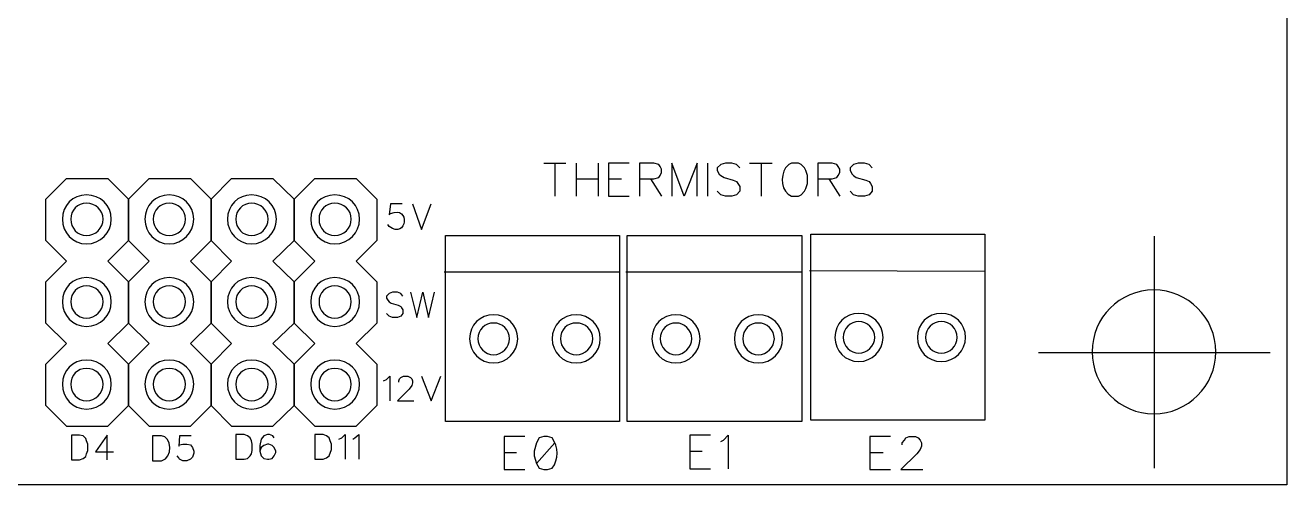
# Model space of a CAD drawing. Header units: inches. Extents: x 216.19 to 218.37, y 297.11 to 298.53.
# Drawn here: x 217.59 to 218.353, y 297.108 to 297.386 of the extents above; entities that cross this region are included whole.
import ezdxf

# ---------------------------------------------------------------- set-up
doc = ezdxf.new("R2010")
doc.units = ezdxf.units.IN
doc.layers.get('0').update_dxf_attribs({"linetype": 'CONTINUOUS'})
doc.layers.add('x3v1_1_wiring_diagram', color=7, linetype='CONTINUOUS')

# ---------------------------------------------------------------- blocks, each defined once
blk = doc.blocks.new('Azteeg')
at = {"layer": 'x3v1_1_wiring_diagram', "color": 7}
for points in [[(0, 1.42497), (2.16013, 1.42497), (2.16013, 0), (0, 0), (0, 1.42497), (0, 1.42497)], [(1.7108, 0.19448), (1.72411, 0.19448)], [(1.71745, 0.19448), (1.71745, 0.17451)], [(1.73035, 0.19448), (1.73035, 0.17451)], [(1.74367, 0.19448), (1.74367, 0.17451)], [(1.76239, 0.19448), (1.74991, 0.19448), (1.74991, 0.17451), (1.76239, 0.17451)], [(1.76863, 0.18491), (1.77737, 0.18491), (1.78028, 0.18574), (1.78111, 0.18699), (1.78194, 0.18866), (1.78194, 0.19074), (1.78111, 0.1924), (1.78028, 0.19365), (1.77737, 0.19448), (1.76863, 0.19448), (1.76863, 0.17451)], [(1.80358, 0.17451), (1.80358, 0.19448), (1.79567, 0.17451), (1.78818, 0.19448), (1.78818, 0.17451)], [(1.80982, 0.19448), (1.80982, 0.17451)], [(1.82937, 0.19157), (1.82729, 0.19365), (1.82438, 0.19448), (1.82063, 0.19448), (1.81772, 0.19365), (1.81564, 0.19157), (1.81564, 0.1899), (1.81689, 0.18782), (1.81772, 0.18699), (1.8198, 0.18574), (1.82521, 0.18408), (1.82729, 0.18325), (1.82812, 0.182), (1.82937, 0.18034), (1.82937, 0.17742), (1.82729, 0.17534), (1.82438, 0.17451), (1.82063, 0.17451), (1.81772, 0.17534), (1.81564, 0.17742)], [(1.8352, 0.19448), (1.84892, 0.19448)], [(1.84227, 0.19448), (1.84227, 0.17451)], [(1.86057, 0.19448), (1.85891, 0.19365), (1.85683, 0.19157)], [(1.86057, 0.17451), (1.86474, 0.17451), (1.8664, 0.17534), (1.86848, 0.17742), (1.86931, 0.17909), (1.87014, 0.182), (1.87014, 0.18699), (1.86931, 0.1899), (1.86848, 0.19157), (1.8664, 0.19365), (1.86474, 0.19448), (1.86057, 0.19448), (1.86057, 0.19448)], [(1.87638, 0.18491), (1.88512, 0.18491), (1.88803, 0.18574), (1.88887, 0.18699), (1.8897, 0.18866), (1.8897, 0.19074), (1.88887, 0.1924), (1.88803, 0.19365), (1.88512, 0.19448), (1.87638, 0.19448), (1.87638, 0.17451)], [(1.90925, 0.19157), (1.90759, 0.19365), (1.90468, 0.19448), (1.90093, 0.19448), (1.89802, 0.19365), (1.89594, 0.19157), (1.89594, 0.1899), (1.89719, 0.18782), (1.89802, 0.18699), (1.89968, 0.18574), (1.90551, 0.18408), (1.90759, 0.18325), (1.90842, 0.182), (1.90925, 0.18034), (1.90925, 0.17742), (1.90759, 0.17534), (1.90468, 0.17451), (1.90093, 0.17451), (1.89802, 0.17534), (1.89594, 0.17742)], [(1.42206, 0.13522), (1.40958, 0.1477), (1.40958, 0.17266), (1.42206, 0.18514)], [(1.42206, 0.18514), (1.44702, 0.18514)], [(1.44702, 0.18514), (1.4595, 0.17266), (1.4595, 0.1477), (1.44702, 0.13522)], [(1.47198, 0.13522), (1.4595, 0.1477), (1.4595, 0.17266), (1.47198, 0.18514)], [(1.47198, 0.18514), (1.49695, 0.18514)], [(1.49695, 0.18514), (1.50943, 0.17266), (1.50943, 0.1477), (1.49695, 0.13522)], [(1.52191, 0.13522), (1.50943, 0.1477), (1.50943, 0.17266), (1.52191, 0.18514)], [(1.52191, 0.18514), (1.54687, 0.18514)], [(1.54687, 0.18514), (1.55977, 0.17266), (1.55977, 0.1477), (1.54687, 0.13522)], [(1.57225, 0.13522), (1.55977, 0.1477), (1.55977, 0.17266), (1.57225, 0.18514)], [(1.57225, 0.18514), (1.59722, 0.18514)], [(1.59722, 0.18514), (1.6097, 0.17266), (1.6097, 0.1477), (1.59722, 0.13522)], [(1.73035, 0.18491), (1.74367, 0.18491)], [(1.74991, 0.18491), (1.75781, 0.18491)], [(1.77528, 0.18491), (1.78194, 0.17451)], [(1.88304, 0.18491), (1.8897, 0.17451)], [(1.62509, 0.16975), (1.61802, 0.16975), (1.61719, 0.16309), (1.61802, 0.16392)], [(1.63133, 0.16975), (1.63674, 0.15436), (1.64257, 0.16975)], [(1.4491, 0.1606), (1.4491, 0.1606), (1.4491, 0.1606)], [(1.4491, 0.1606), (1.4491, 0.1606), (1.4491, 0.1606)], [(1.49903, 0.1606), (1.49903, 0.1606), (1.49903, 0.1606)], [(1.49903, 0.1606), (1.49903, 0.1606), (1.49903, 0.1606)], [(1.54895, 0.1606), (1.54895, 0.1606), (1.54895, 0.1606)], [(1.54895, 0.1606), (1.54895, 0.1606), (1.54895, 0.1606)], [(1.59929, 0.1606), (1.59929, 0.1606), (1.59929, 0.1606)], [(1.59929, 0.1606), (1.59929, 0.1606), (1.59929, 0.1606)], [(1.61719, 0.15602), (1.61635, 0.15727)], [(1.75656, 0.03828), (1.6513, 0.03828), (1.6513, 0.15061), (1.75656, 0.15061), (1.75656, 0.03828), (1.75656, 0.03828)], [(1.86682, 0.03828), (1.76114, 0.03828), (1.76114, 0.15061), (1.86682, 0.15061), (1.86682, 0.03828), (1.86682, 0.03828)], [(1.97748, 0.03911), (1.87222, 0.03911), (1.87222, 0.15144), (1.97748, 0.15144), (1.97748, 0.03911), (1.97748, 0.03911)], [(2.07983, 0.15019), (2.07983, 0.00999)], [(1.42206, 0.08529), (1.40958, 0.09777), (1.40958, 0.12274), (1.42206, 0.13522)], [(1.44702, 0.13522), (1.4595, 0.12274), (1.4595, 0.09777), (1.44702, 0.08529)], [(1.47198, 0.08529), (1.4595, 0.09777), (1.4595, 0.12274), (1.47198, 0.13522)], [(1.49695, 0.13522), (1.50943, 0.12274), (1.50943, 0.09777), (1.49695, 0.08529)], [(1.52191, 0.08529), (1.50943, 0.09777), (1.50943, 0.12274), (1.52191, 0.13522)], [(1.54687, 0.13522), (1.55977, 0.12274), (1.55977, 0.09777), (1.54687, 0.08529)], [(1.57225, 0.08529), (1.55977, 0.09777), (1.55977, 0.12274), (1.57225, 0.13522)], [(1.59722, 0.13522), (1.6097, 0.12274), (1.6097, 0.09777), (1.59722, 0.08529)], [(1.75656, 0.12856), (1.65047, 0.12856)], [(1.86682, 0.12856), (1.76031, 0.12856)], [(1.97748, 0.12898), (1.87139, 0.12939)], [(1.62551, 0.114), (1.62426, 0.11566), (1.62218, 0.11649), (1.61927, 0.11649), (1.61719, 0.11566), (1.61552, 0.114), (1.61552, 0.11275), (1.61635, 0.1115), (1.61719, 0.11067), (1.61843, 0.10984), (1.62259, 0.10859), (1.62426, 0.10776), (1.62467, 0.10693), (1.62551, 0.10568), (1.62551, 0.1036), (1.62426, 0.10193), (1.62218, 0.1011), (1.61927, 0.1011), (1.61719, 0.10193), (1.61552, 0.1036)], [(1.63008, 0.11649), (1.63383, 0.1011), (1.63757, 0.11649), (1.6409, 0.1011), (1.64464, 0.11649)], [(1.4491, 0.11067), (1.4491, 0.11067), (1.4491, 0.11067)], [(1.4491, 0.11067), (1.4491, 0.11067), (1.4491, 0.11067)], [(1.49903, 0.11067), (1.49903, 0.11067), (1.49903, 0.11067)], [(1.49903, 0.11067), (1.49903, 0.11067), (1.49903, 0.11067)], [(1.54895, 0.11067), (1.54895, 0.11067), (1.54895, 0.11067)], [(1.54895, 0.11067), (1.54895, 0.11067), (1.54895, 0.11067)], [(1.59929, 0.11067), (1.59929, 0.11067), (1.59929, 0.11067)], [(1.59929, 0.11067), (1.59929, 0.11067), (1.59929, 0.11067)], [(1.40958, 0.04785), (1.40958, 0.07281), (1.42206, 0.08529)], [(1.44702, 0.08529), (1.4595, 0.07281)], [(1.4595, 0.04785), (1.4595, 0.07281), (1.47198, 0.08529)], [(1.49695, 0.08529), (1.50943, 0.07281)], [(1.50943, 0.04785), (1.50943, 0.07281), (1.52191, 0.08529)], [(1.54687, 0.08529), (1.55977, 0.07281)], [(1.55977, 0.04785), (1.55977, 0.07281), (1.57225, 0.08529)], [(1.59722, 0.08529), (1.6097, 0.07281)], [(1.69499, 0.0882), (1.69499, 0.0882)], [(1.69499, 0.0882), (1.69499, 0.0882)], [(1.74491, 0.0882), (1.74491, 0.0882)], [(1.74491, 0.0882), (1.74491, 0.0882)], [(1.80524, 0.0882), (1.80524, 0.0882)], [(1.80524, 0.0882), (1.80524, 0.0882)], [(1.85517, 0.0882), (1.85517, 0.0882)], [(1.85517, 0.0882), (1.85517, 0.0882)], [(1.91591, 0.08904), (1.91591, 0.08904)], [(1.91591, 0.08904), (1.91591, 0.08904)], [(1.96584, 0.08904), (1.96584, 0.08904)], [(1.96584, 0.08904), (1.96584, 0.08904)], [(2.00994, 0.07988), (2.15015, 0.07988)], [(2.11728, 0.0803), (2.11728, 0.0803)], [(2.11728, 0.0803), (2.11728, 0.0803)], [(1.4595, 0.07281), (1.4595, 0.04785)], [(1.50943, 0.07281), (1.50943, 0.04785)], [(1.55977, 0.07281), (1.55977, 0.04785)], [(1.6097, 0.07281), (1.6097, 0.04785)], [(1.61386, 0.06282), (1.61552, 0.06366), (1.6176, 0.06574), (1.6176, 0.05076)], [(1.62301, 0.06199), (1.62301, 0.06282), (1.62343, 0.06407), (1.62426, 0.0649), (1.62592, 0.06574), (1.62842, 0.06574), (1.63008, 0.0649), (1.63092, 0.06407), (1.63133, 0.06282), (1.63133, 0.06158), (1.63092, 0.05991), (1.62925, 0.05783), (1.62218, 0.05076), (1.63216, 0.05076)], [(1.63674, 0.06574), (1.64257, 0.05076), (1.64839, 0.06574)], [(1.4491, 0.06074), (1.4491, 0.06074), (1.4491, 0.06074)], [(1.4491, 0.06074), (1.4491, 0.06074), (1.4491, 0.06074)], [(1.49903, 0.06074), (1.49903, 0.06074), (1.49903, 0.06074)], [(1.49903, 0.06074), (1.49903, 0.06074), (1.49903, 0.06074)], [(1.54895, 0.06074), (1.54895, 0.06074), (1.54895, 0.06074)], [(1.54895, 0.06074), (1.54895, 0.06074), (1.54895, 0.06074)], [(1.59929, 0.06074), (1.59929, 0.06074), (1.59929, 0.06074)], [(1.59929, 0.06074), (1.59929, 0.06074), (1.59929, 0.06074)], [(1.40958, 0.04785), (1.42206, 0.03536)], [(1.44702, 0.03536), (1.4595, 0.04785)], [(1.4595, 0.04785), (1.47198, 0.03536)], [(1.49695, 0.03536), (1.50943, 0.04785)], [(1.50943, 0.04785), (1.52191, 0.03536)], [(1.54687, 0.03536), (1.55977, 0.04785)], [(1.55977, 0.04785), (1.57225, 0.03536)], [(1.59722, 0.03536), (1.6097, 0.04785)], [(1.42206, 0.03536), (1.44702, 0.03536)], [(1.47198, 0.03536), (1.49695, 0.03536)], [(1.52191, 0.03536), (1.54687, 0.03536)], [(1.57225, 0.03536), (1.59722, 0.03536)], [(1.42497, 0.02996), (1.42497, 0.01498), (1.42996, 0.01498), (1.43204, 0.01581), (1.43371, 0.01706), (1.43412, 0.01872), (1.43496, 0.0208), (1.43496, 0.02455), (1.43412, 0.02663), (1.43371, 0.02788), (1.43204, 0.02954), (1.42996, 0.02996), (1.42497, 0.02996), (1.42497, 0.02996)], [(1.44661, 0.01498), (1.44661, 0.02996), (1.43953, 0.01997), (1.45035, 0.01997)], [(1.47947, 0.02954), (1.47407, 0.02954), (1.47407, 0.02954)], [(1.47407, 0.02954), (1.47407, 0.01456), (1.47947, 0.01456)], [(1.49736, 0.02954), (1.49029, 0.02954), (1.48987, 0.0233), (1.49029, 0.02413), (1.49237, 0.02455), (1.49487, 0.02455), (1.49695, 0.02413), (1.49819, 0.02247), (1.49903, 0.02039), (1.49903, 0.01914), (1.49819, 0.01664), (1.49695, 0.01539), (1.49487, 0.01456), (1.49237, 0.01456), (1.49029, 0.01539), (1.48987, 0.01623), (1.48904, 0.01747)], [(1.52441, 0.03037), (1.52441, 0.01539), (1.5294, 0.01539), (1.53148, 0.01581), (1.53314, 0.01747), (1.53398, 0.01872), (1.53439, 0.0208), (1.53439, 0.02455), (1.53398, 0.02663), (1.53314, 0.02829), (1.53148, 0.02954), (1.5294, 0.03037), (1.52441, 0.03037), (1.52441, 0.03037)], [(1.54771, 0.02829), (1.54687, 0.02954), (1.54479, 0.03037), (1.54354, 0.03037), (1.54147, 0.02954), (1.5398, 0.02746), (1.53897, 0.02371), (1.53897, 0.02039), (1.5398, 0.01747), (1.54147, 0.01581), (1.54354, 0.01539), (1.54438, 0.01539), (1.54646, 0.01581), (1.54771, 0.01747), (1.54854, 0.01956), (1.54854, 0.02039), (1.54771, 0.02247), (1.54646, 0.02371), (1.54438, 0.02455), (1.54354, 0.02455), (1.54147, 0.02371), (1.5398, 0.02247), (1.53897, 0.02039)], [(1.57225, 0.03037), (1.57225, 0.01539), (1.57724, 0.01539), (1.57932, 0.01623), (1.58099, 0.01747), (1.58224, 0.02122), (1.58224, 0.02455), (1.58141, 0.02663), (1.58099, 0.02829), (1.57932, 0.02954), (1.57724, 0.03037), (1.57225, 0.03037), (1.57225, 0.03037)], [(1.58681, 0.02746), (1.58848, 0.02829), (1.59056, 0.03037), (1.59056, 0.01539)], [(1.59514, 0.02746), (1.59638, 0.02829), (1.59888, 0.03037), (1.59888, 0.01539)], [(1.69915, 0.02912), (1.68667, 0.02912), (1.68667, 0.00915), (1.69915, 0.00915)], [(1.7108, 0.02912), (1.70788, 0.02829), (1.70622, 0.02538), (1.70497, 0.02039), (1.70497, 0.01747), (1.70622, 0.0129), (1.70788, 0.00999), (1.7108, 0.00915), (1.71288, 0.00915), (1.71579, 0.00999)], [(1.71745, 0.02538), (1.70622, 0.0129)], [(1.71579, 0.02829), (1.71288, 0.02912), (1.7108, 0.02912), (1.7108, 0.02912)], [(1.81148, 0.02996), (1.799, 0.02996), (1.799, 0.00957), (1.81148, 0.00957)], [(1.81772, 0.02621), (1.81939, 0.02704), (1.8223, 0.02996), (1.8223, 0.00957)], [(1.92049, 0.02912), (1.908, 0.02912), (1.908, 0.00915), (1.92049, 0.00915)], [(1.92756, 0.02413), (1.92756, 0.02538), (1.92881, 0.02704), (1.92964, 0.02829), (1.93172, 0.02912), (1.93546, 0.02912), (1.93713, 0.02829), (1.93838, 0.02704), (1.93921, 0.02538), (1.93921, 0.0233), (1.93838, 0.02122), (1.9363, 0.01872), (1.92673, 0.00915), (1.94004, 0.00915)], [(1.68667, 0.01956), (1.69415, 0.01956)], [(1.799, 0.02039), (1.80649, 0.02039)], [(1.908, 0.01956), (1.91591, 0.01956)]]:
    blk.add_lwpolyline(points, dxfattribs=at)
at = {"layer": 'x3v1_1_wiring_diagram', "color": 1}
for points in [[(1.44411, 0.1606), (1.44411, 0.1606)], [(1.44411, 0.1606), (1.44411, 0.1606)], [(1.49404, 0.1606), (1.49404, 0.1606)], [(1.49404, 0.1606), (1.49404, 0.1606)], [(1.54396, 0.1606), (1.54396, 0.1606)], [(1.54396, 0.1606), (1.54396, 0.1606)], [(1.5943, 0.1606), (1.5943, 0.1606)], [(1.5943, 0.1606), (1.5943, 0.1606)], [(1.44411, 0.11067), (1.44411, 0.11067)], [(1.44411, 0.11067), (1.44411, 0.11067)], [(1.49404, 0.11067), (1.49404, 0.11067)], [(1.49404, 0.11067), (1.49404, 0.11067)], [(1.54396, 0.11067), (1.54396, 0.11067)], [(1.54396, 0.11067), (1.54396, 0.11067)], [(1.5943, 0.11067), (1.5943, 0.11067)], [(1.5943, 0.11067), (1.5943, 0.11067)], [(1.69, 0.0882), (1.69, 0.0882)], [(1.69, 0.0882), (1.69, 0.0882)], [(1.74034, 0.0882), (1.74034, 0.0882)], [(1.74034, 0.0882), (1.74034, 0.0882)], [(1.80025, 0.0882), (1.80025, 0.0882)], [(1.80025, 0.0882), (1.80025, 0.0882)], [(1.85017, 0.0882), (1.85017, 0.0882)], [(1.85017, 0.0882), (1.85017, 0.0882)], [(1.91092, 0.08904), (1.91092, 0.08904)], [(1.91092, 0.08904), (1.91092, 0.08904)], [(1.96084, 0.08904), (1.96084, 0.08904)], [(1.96084, 0.08904), (1.96084, 0.08904)], [(1.44411, 0.06074), (1.44411, 0.06074)], [(1.44411, 0.06074), (1.44411, 0.06074)], [(1.49404, 0.06074), (1.49404, 0.06074)], [(1.49404, 0.06074), (1.49404, 0.06074)], [(1.54396, 0.06074), (1.54396, 0.06074)], [(1.54396, 0.06074), (1.54396, 0.06074)], [(1.5943, 0.06074), (1.5943, 0.06074)], [(1.5943, 0.06074), (1.5943, 0.06074)]]:
    blk.add_lwpolyline(points, dxfattribs=at)
at = {"layer": 'x3v1_1_wiring_diagram', "color": 7}
for points in [[(1.85683, 0.19157), (1.85372, 0.18674), (1.85424, 0.17665), (1.86057, 0.17451)], [(1.43412, 0.17516), (1.4258, 0.17516), (1.41956, 0.16892), (1.41956, 0.1606)], [(1.43412, 0.17516), (1.4258, 0.17516), (1.41956, 0.16892), (1.41956, 0.1606)], [(1.43412, 0.17516), (1.4258, 0.17516), (1.41956, 0.16892), (1.41956, 0.1606)], [(1.43412, 0.17516), (1.4258, 0.17516), (1.41956, 0.16892), (1.41956, 0.1606)], [(1.4491, 0.1606), (1.4491, 0.16892), (1.44244, 0.17516), (1.43412, 0.17516)], [(1.4491, 0.1606), (1.4491, 0.16892), (1.44244, 0.17516), (1.43412, 0.17516)], [(1.4491, 0.1606), (1.4491, 0.16892), (1.44244, 0.17516), (1.43412, 0.17516)], [(1.4491, 0.1606), (1.4491, 0.16892), (1.44244, 0.17516), (1.43412, 0.17516)], [(1.48405, 0.17516), (1.47573, 0.17516), (1.46949, 0.16892), (1.46949, 0.1606)], [(1.48405, 0.17516), (1.47573, 0.17516), (1.46949, 0.16892), (1.46949, 0.1606)], [(1.48405, 0.17516), (1.47573, 0.17516), (1.46949, 0.16892), (1.46949, 0.1606)], [(1.48405, 0.17516), (1.47573, 0.17516), (1.46949, 0.16892), (1.46949, 0.1606)], [(1.49903, 0.1606), (1.49903, 0.16892), (1.49237, 0.17516), (1.48405, 0.17516)], [(1.49903, 0.1606), (1.49903, 0.16892), (1.49237, 0.17516), (1.48405, 0.17516)], [(1.49903, 0.1606), (1.49903, 0.16892), (1.49237, 0.17516), (1.48405, 0.17516)], [(1.49903, 0.1606), (1.49903, 0.16892), (1.49237, 0.17516), (1.48405, 0.17516)], [(1.53398, 0.17516), (1.52565, 0.17516), (1.51941, 0.16892), (1.51941, 0.1606)], [(1.53398, 0.17516), (1.52565, 0.17516), (1.51941, 0.16892), (1.51941, 0.1606)], [(1.53398, 0.17516), (1.52565, 0.17516), (1.51941, 0.16892), (1.51941, 0.1606)], [(1.53398, 0.17516), (1.52565, 0.17516), (1.51941, 0.16892), (1.51941, 0.1606)], [(1.54895, 0.1606), (1.54895, 0.16892), (1.5423, 0.17516), (1.53398, 0.17516)], [(1.54895, 0.1606), (1.54895, 0.16892), (1.5423, 0.17516), (1.53398, 0.17516)], [(1.54895, 0.1606), (1.54895, 0.16892), (1.5423, 0.17516), (1.53398, 0.17516)], [(1.54895, 0.1606), (1.54895, 0.16892), (1.5423, 0.17516), (1.53398, 0.17516)], [(1.58432, 0.17516), (1.576, 0.17516), (1.56976, 0.16892), (1.56976, 0.1606)], [(1.58432, 0.17516), (1.576, 0.17516), (1.56976, 0.16892), (1.56976, 0.1606)], [(1.58432, 0.17516), (1.576, 0.17516), (1.56976, 0.16892), (1.56976, 0.1606)], [(1.58432, 0.17516), (1.576, 0.17516), (1.56976, 0.16892), (1.56976, 0.1606)], [(1.59929, 0.1606), (1.59929, 0.16892), (1.59264, 0.17516), (1.58432, 0.17516)], [(1.59929, 0.1606), (1.59929, 0.16892), (1.59264, 0.17516), (1.58432, 0.17516)], [(1.59929, 0.1606), (1.59929, 0.16892), (1.59264, 0.17516), (1.58432, 0.17516)], [(1.59929, 0.1606), (1.59929, 0.16892), (1.59264, 0.17516), (1.58432, 0.17516)], [(1.61802, 0.16392), (1.63051, 0.16922), (1.62795, 0.14806), (1.61719, 0.15602)], [(1.41956, 0.1606), (1.41956, 0.15227), (1.4258, 0.14562), (1.43412, 0.14562)], [(1.41956, 0.1606), (1.41956, 0.15227), (1.4258, 0.14562), (1.43412, 0.14562)], [(1.41956, 0.1606), (1.41956, 0.15227), (1.4258, 0.14562), (1.43412, 0.14562)], [(1.41956, 0.1606), (1.41956, 0.15227), (1.4258, 0.14562), (1.43412, 0.14562)], [(1.43412, 0.14562), (1.44244, 0.14562), (1.4491, 0.15227), (1.4491, 0.1606)], [(1.43412, 0.14562), (1.44244, 0.14562), (1.4491, 0.15227), (1.4491, 0.1606)], [(1.43412, 0.14562), (1.44244, 0.14562), (1.4491, 0.15227), (1.4491, 0.1606)], [(1.43412, 0.14562), (1.44244, 0.14562), (1.4491, 0.15227), (1.4491, 0.1606)], [(1.46949, 0.1606), (1.46949, 0.15227), (1.47573, 0.14562), (1.48405, 0.14562)], [(1.46949, 0.1606), (1.46949, 0.15227), (1.47573, 0.14562), (1.48405, 0.14562)], [(1.46949, 0.1606), (1.46949, 0.15227), (1.47573, 0.14562), (1.48405, 0.14562)], [(1.46949, 0.1606), (1.46949, 0.15227), (1.47573, 0.14562), (1.48405, 0.14562)], [(1.48405, 0.14562), (1.49237, 0.14562), (1.49903, 0.15227), (1.49903, 0.1606)], [(1.48405, 0.14562), (1.49237, 0.14562), (1.49903, 0.15227), (1.49903, 0.1606)], [(1.48405, 0.14562), (1.49237, 0.14562), (1.49903, 0.15227), (1.49903, 0.1606)], [(1.48405, 0.14562), (1.49237, 0.14562), (1.49903, 0.15227), (1.49903, 0.1606)], [(1.51941, 0.1606), (1.51941, 0.15227), (1.52565, 0.14562), (1.53398, 0.14562)], [(1.51941, 0.1606), (1.51941, 0.15227), (1.52565, 0.14562), (1.53398, 0.14562)], [(1.51941, 0.1606), (1.51941, 0.15227), (1.52565, 0.14562), (1.53398, 0.14562)], [(1.51941, 0.1606), (1.51941, 0.15227), (1.52565, 0.14562), (1.53398, 0.14562)], [(1.53398, 0.14562), (1.5423, 0.14562), (1.54895, 0.15227), (1.54895, 0.1606)], [(1.53398, 0.14562), (1.5423, 0.14562), (1.54895, 0.15227), (1.54895, 0.1606)], [(1.53398, 0.14562), (1.5423, 0.14562), (1.54895, 0.15227), (1.54895, 0.1606)], [(1.53398, 0.14562), (1.5423, 0.14562), (1.54895, 0.15227), (1.54895, 0.1606)], [(1.56976, 0.1606), (1.56976, 0.15227), (1.576, 0.14562), (1.58432, 0.14562)], [(1.56976, 0.1606), (1.56976, 0.15227), (1.576, 0.14562), (1.58432, 0.14562)], [(1.56976, 0.1606), (1.56976, 0.15227), (1.576, 0.14562), (1.58432, 0.14562)], [(1.56976, 0.1606), (1.56976, 0.15227), (1.576, 0.14562), (1.58432, 0.14562)], [(1.58432, 0.14562), (1.59264, 0.14562), (1.59929, 0.15227), (1.59929, 0.1606)], [(1.58432, 0.14562), (1.59264, 0.14562), (1.59929, 0.15227), (1.59929, 0.1606)], [(1.58432, 0.14562), (1.59264, 0.14562), (1.59929, 0.15227), (1.59929, 0.1606)], [(1.58432, 0.14562), (1.59264, 0.14562), (1.59929, 0.15227), (1.59929, 0.1606)], [(1.43412, 0.12523), (1.4258, 0.12523), (1.41956, 0.11899), (1.41956, 0.11067)], [(1.43412, 0.12523), (1.4258, 0.12523), (1.41956, 0.11899), (1.41956, 0.11067)], [(1.43412, 0.12523), (1.4258, 0.12523), (1.41956, 0.11899), (1.41956, 0.11067)], [(1.43412, 0.12523), (1.4258, 0.12523), (1.41956, 0.11899), (1.41956, 0.11067)], [(1.4491, 0.11067), (1.4491, 0.11899), (1.44244, 0.12523), (1.43412, 0.12523)], [(1.4491, 0.11067), (1.4491, 0.11899), (1.44244, 0.12523), (1.43412, 0.12523)], [(1.4491, 0.11067), (1.4491, 0.11899), (1.44244, 0.12523), (1.43412, 0.12523)], [(1.4491, 0.11067), (1.4491, 0.11899), (1.44244, 0.12523), (1.43412, 0.12523)], [(1.48405, 0.12523), (1.47573, 0.12523), (1.46949, 0.11899), (1.46949, 0.11067)], [(1.48405, 0.12523), (1.47573, 0.12523), (1.46949, 0.11899), (1.46949, 0.11067)], [(1.48405, 0.12523), (1.47573, 0.12523), (1.46949, 0.11899), (1.46949, 0.11067)], [(1.48405, 0.12523), (1.47573, 0.12523), (1.46949, 0.11899), (1.46949, 0.11067)], [(1.49903, 0.11067), (1.49903, 0.11899), (1.49237, 0.12523), (1.48405, 0.12523)], [(1.49903, 0.11067), (1.49903, 0.11899), (1.49237, 0.12523), (1.48405, 0.12523)], [(1.49903, 0.11067), (1.49903, 0.11899), (1.49237, 0.12523), (1.48405, 0.12523)], [(1.49903, 0.11067), (1.49903, 0.11899), (1.49237, 0.12523), (1.48405, 0.12523)], [(1.53398, 0.12523), (1.52565, 0.12523), (1.51941, 0.11899), (1.51941, 0.11067)], [(1.53398, 0.12523), (1.52565, 0.12523), (1.51941, 0.11899), (1.51941, 0.11067)], [(1.53398, 0.12523), (1.52565, 0.12523), (1.51941, 0.11899), (1.51941, 0.11067)], [(1.53398, 0.12523), (1.52565, 0.12523), (1.51941, 0.11899), (1.51941, 0.11067)], [(1.54895, 0.11067), (1.54895, 0.11899), (1.5423, 0.12523), (1.53398, 0.12523)], [(1.54895, 0.11067), (1.54895, 0.11899), (1.5423, 0.12523), (1.53398, 0.12523)], [(1.54895, 0.11067), (1.54895, 0.11899), (1.5423, 0.12523), (1.53398, 0.12523)], [(1.54895, 0.11067), (1.54895, 0.11899), (1.5423, 0.12523), (1.53398, 0.12523)], [(1.58432, 0.12523), (1.576, 0.12523), (1.56976, 0.11899), (1.56976, 0.11067)], [(1.58432, 0.12523), (1.576, 0.12523), (1.56976, 0.11899), (1.56976, 0.11067)], [(1.58432, 0.12523), (1.576, 0.12523), (1.56976, 0.11899), (1.56976, 0.11067)], [(1.58432, 0.12523), (1.576, 0.12523), (1.56976, 0.11899), (1.56976, 0.11067)], [(1.59929, 0.11067), (1.59929, 0.11899), (1.59264, 0.12523), (1.58432, 0.12523)], [(1.59929, 0.11067), (1.59929, 0.11899), (1.59264, 0.12523), (1.58432, 0.12523)], [(1.59929, 0.11067), (1.59929, 0.11899), (1.59264, 0.12523), (1.58432, 0.12523)], [(1.59929, 0.11067), (1.59929, 0.11899), (1.59264, 0.12523), (1.58432, 0.12523)], [(2.07983, 0.11774), (2.05903, 0.11774), (2.04239, 0.1011), (2.04239, 0.0803)], [(2.07983, 0.11774), (2.05903, 0.11774), (2.04239, 0.1011), (2.04239, 0.0803)], [(2.11728, 0.0803), (2.11728, 0.1011), (2.10022, 0.11774), (2.07983, 0.11774)], [(2.11728, 0.0803), (2.11728, 0.1011), (2.10022, 0.11774), (2.07983, 0.11774)], [(1.41956, 0.11067), (1.41956, 0.10235), (1.4258, 0.09569), (1.43412, 0.09569)], [(1.41956, 0.11067), (1.41956, 0.10235), (1.4258, 0.09569), (1.43412, 0.09569)], [(1.41956, 0.11067), (1.41956, 0.10235), (1.4258, 0.09569), (1.43412, 0.09569)], [(1.41956, 0.11067), (1.41956, 0.10235), (1.4258, 0.09569), (1.43412, 0.09569)], [(1.43412, 0.09569), (1.44244, 0.09569), (1.4491, 0.10235), (1.4491, 0.11067)], [(1.43412, 0.09569), (1.44244, 0.09569), (1.4491, 0.10235), (1.4491, 0.11067)], [(1.43412, 0.09569), (1.44244, 0.09569), (1.4491, 0.10235), (1.4491, 0.11067)], [(1.43412, 0.09569), (1.44244, 0.09569), (1.4491, 0.10235), (1.4491, 0.11067)], [(1.46949, 0.11067), (1.46949, 0.10235), (1.47573, 0.09569), (1.48405, 0.09569)], [(1.46949, 0.11067), (1.46949, 0.10235), (1.47573, 0.09569), (1.48405, 0.09569)], [(1.46949, 0.11067), (1.46949, 0.10235), (1.47573, 0.09569), (1.48405, 0.09569)], [(1.46949, 0.11067), (1.46949, 0.10235), (1.47573, 0.09569), (1.48405, 0.09569)], [(1.48405, 0.09569), (1.49237, 0.09569), (1.49903, 0.10235), (1.49903, 0.11067)], [(1.48405, 0.09569), (1.49237, 0.09569), (1.49903, 0.10235), (1.49903, 0.11067)], [(1.48405, 0.09569), (1.49237, 0.09569), (1.49903, 0.10235), (1.49903, 0.11067)], [(1.48405, 0.09569), (1.49237, 0.09569), (1.49903, 0.10235), (1.49903, 0.11067)], [(1.51941, 0.11067), (1.51941, 0.10235), (1.52565, 0.09569), (1.53398, 0.09569)], [(1.51941, 0.11067), (1.51941, 0.10235), (1.52565, 0.09569), (1.53398, 0.09569)], [(1.51941, 0.11067), (1.51941, 0.10235), (1.52565, 0.09569), (1.53398, 0.09569)], [(1.51941, 0.11067), (1.51941, 0.10235), (1.52565, 0.09569), (1.53398, 0.09569)], [(1.53398, 0.09569), (1.5423, 0.09569), (1.54895, 0.10235), (1.54895, 0.11067)], [(1.53398, 0.09569), (1.5423, 0.09569), (1.54895, 0.10235), (1.54895, 0.11067)], [(1.53398, 0.09569), (1.5423, 0.09569), (1.54895, 0.10235), (1.54895, 0.11067)], [(1.53398, 0.09569), (1.5423, 0.09569), (1.54895, 0.10235), (1.54895, 0.11067)], [(1.56976, 0.11067), (1.56976, 0.10235), (1.576, 0.09569), (1.58432, 0.09569)], [(1.56976, 0.11067), (1.56976, 0.10235), (1.576, 0.09569), (1.58432, 0.09569)], [(1.56976, 0.11067), (1.56976, 0.10235), (1.576, 0.09569), (1.58432, 0.09569)], [(1.56976, 0.11067), (1.56976, 0.10235), (1.576, 0.09569), (1.58432, 0.09569)], [(1.58432, 0.09569), (1.59264, 0.09569), (1.59929, 0.10235), (1.59929, 0.11067)], [(1.58432, 0.09569), (1.59264, 0.09569), (1.59929, 0.10235), (1.59929, 0.11067)], [(1.58432, 0.09569), (1.59264, 0.09569), (1.59929, 0.10235), (1.59929, 0.11067)], [(1.58432, 0.09569), (1.59264, 0.09569), (1.59929, 0.10235), (1.59929, 0.11067)], [(1.68042, 0.10277), (1.6721, 0.10277), (1.66586, 0.09652), (1.66586, 0.0882)], [(1.68042, 0.10277), (1.6721, 0.10277), (1.66586, 0.09652), (1.66586, 0.0882)], [(1.69499, 0.0882), (1.69499, 0.09652), (1.68833, 0.10277), (1.68042, 0.10277)], [(1.69499, 0.0882), (1.69499, 0.09652), (1.68833, 0.10277), (1.68042, 0.10277)], [(1.73035, 0.10277), (1.72203, 0.10277), (1.71579, 0.09652), (1.71579, 0.0882)], [(1.73035, 0.10277), (1.72203, 0.10277), (1.71579, 0.09652), (1.71579, 0.0882)], [(1.74491, 0.0882), (1.74491, 0.09652), (1.73826, 0.10277), (1.73035, 0.10277)], [(1.74491, 0.0882), (1.74491, 0.09652), (1.73826, 0.10277), (1.73035, 0.10277)], [(1.79068, 0.10277), (1.78236, 0.10277), (1.77612, 0.09652), (1.77612, 0.0882)], [(1.79068, 0.10277), (1.78236, 0.10277), (1.77612, 0.09652), (1.77612, 0.0882)], [(1.80524, 0.0882), (1.80524, 0.09652), (1.79858, 0.10277), (1.79068, 0.10277)], [(1.80524, 0.0882), (1.80524, 0.09652), (1.79858, 0.10277), (1.79068, 0.10277)], [(1.8406, 0.10277), (1.83228, 0.10277), (1.82604, 0.09652), (1.82604, 0.0882)], [(1.8406, 0.10277), (1.83228, 0.10277), (1.82604, 0.09652), (1.82604, 0.0882)], [(1.85517, 0.0882), (1.85517, 0.09652), (1.84851, 0.10277), (1.8406, 0.10277)], [(1.85517, 0.0882), (1.85517, 0.09652), (1.84851, 0.10277), (1.8406, 0.10277)], [(1.90135, 0.1036), (1.89303, 0.1036), (1.88679, 0.09736), (1.88679, 0.08904)], [(1.90135, 0.1036), (1.89303, 0.1036), (1.88679, 0.09736), (1.88679, 0.08904)], [(1.91591, 0.08904), (1.91591, 0.09736), (1.90925, 0.1036), (1.90135, 0.1036)], [(1.91591, 0.08904), (1.91591, 0.09736), (1.90925, 0.1036), (1.90135, 0.1036)], [(1.95127, 0.1036), (1.94295, 0.1036), (1.93671, 0.09736), (1.93671, 0.08904)], [(1.95127, 0.1036), (1.94295, 0.1036), (1.93671, 0.09736), (1.93671, 0.08904)], [(1.96584, 0.08904), (1.96584, 0.09736), (1.95918, 0.1036), (1.95127, 0.1036)], [(1.96584, 0.08904), (1.96584, 0.09736), (1.95918, 0.1036), (1.95127, 0.1036)], [(1.66586, 0.0882), (1.66586, 0.0803), (1.6721, 0.07364), (1.68042, 0.07364)], [(1.66586, 0.0882), (1.66586, 0.0803), (1.6721, 0.07364), (1.68042, 0.07364)], [(1.68042, 0.07364), (1.68833, 0.07364), (1.69499, 0.0803), (1.69499, 0.0882)], [(1.68042, 0.07364), (1.68833, 0.07364), (1.69499, 0.0803), (1.69499, 0.0882)], [(1.71579, 0.0882), (1.71579, 0.0803), (1.72203, 0.07364), (1.73035, 0.07364)], [(1.71579, 0.0882), (1.71579, 0.0803), (1.72203, 0.07364), (1.73035, 0.07364)], [(1.73035, 0.07364), (1.73826, 0.07364), (1.74491, 0.0803), (1.74491, 0.0882)], [(1.73035, 0.07364), (1.73826, 0.07364), (1.74491, 0.0803), (1.74491, 0.0882)], [(1.77612, 0.0882), (1.77612, 0.0803), (1.78236, 0.07364), (1.79068, 0.07364)], [(1.77612, 0.0882), (1.77612, 0.0803), (1.78236, 0.07364), (1.79068, 0.07364)], [(1.79068, 0.07364), (1.79858, 0.07364), (1.80524, 0.0803), (1.80524, 0.0882)], [(1.79068, 0.07364), (1.79858, 0.07364), (1.80524, 0.0803), (1.80524, 0.0882)], [(1.82604, 0.0882), (1.82604, 0.0803), (1.83228, 0.07364), (1.8406, 0.07364)], [(1.82604, 0.0882), (1.82604, 0.0803), (1.83228, 0.07364), (1.8406, 0.07364)], [(1.8406, 0.07364), (1.84851, 0.07364), (1.85517, 0.0803), (1.85517, 0.0882)], [(1.8406, 0.07364), (1.84851, 0.07364), (1.85517, 0.0803), (1.85517, 0.0882)], [(1.88679, 0.08904), (1.88679, 0.08113), (1.89303, 0.07447), (1.90135, 0.07447)], [(1.88679, 0.08904), (1.88679, 0.08113), (1.89303, 0.07447), (1.90135, 0.07447)], [(1.90135, 0.07447), (1.90925, 0.07447), (1.91591, 0.08113), (1.91591, 0.08904)], [(1.90135, 0.07447), (1.90925, 0.07447), (1.91591, 0.08113), (1.91591, 0.08904)], [(1.93671, 0.08904), (1.93671, 0.08113), (1.94295, 0.07447), (1.95127, 0.07447)], [(1.93671, 0.08904), (1.93671, 0.08113), (1.94295, 0.07447), (1.95127, 0.07447)], [(1.95127, 0.07447), (1.95918, 0.07447), (1.96584, 0.08113), (1.96584, 0.08904)], [(1.95127, 0.07447), (1.95918, 0.07447), (1.96584, 0.08113), (1.96584, 0.08904)], [(2.04239, 0.0803), (2.04239, 0.05991), (2.05903, 0.04285), (2.07983, 0.04285)], [(2.04239, 0.0803), (2.04239, 0.05991), (2.05903, 0.04285), (2.07983, 0.04285)], [(2.07983, 0.04285), (2.10022, 0.04285), (2.11728, 0.05991), (2.11728, 0.0803)], [(2.07983, 0.04285), (2.10022, 0.04285), (2.11728, 0.05991), (2.11728, 0.0803)], [(1.43412, 0.07531), (1.4258, 0.07531), (1.41956, 0.06906), (1.41956, 0.06074)], [(1.43412, 0.07531), (1.4258, 0.07531), (1.41956, 0.06906), (1.41956, 0.06074)], [(1.43412, 0.07531), (1.4258, 0.07531), (1.41956, 0.06906), (1.41956, 0.06074)], [(1.43412, 0.07531), (1.4258, 0.07531), (1.41956, 0.06906), (1.41956, 0.06074)], [(1.4491, 0.06074), (1.4491, 0.06906), (1.44244, 0.07531), (1.43412, 0.07531)], [(1.4491, 0.06074), (1.4491, 0.06906), (1.44244, 0.07531), (1.43412, 0.07531)], [(1.4491, 0.06074), (1.4491, 0.06906), (1.44244, 0.07531), (1.43412, 0.07531)], [(1.4491, 0.06074), (1.4491, 0.06906), (1.44244, 0.07531), (1.43412, 0.07531)], [(1.48405, 0.07531), (1.47573, 0.07531), (1.46949, 0.06906), (1.46949, 0.06074)], [(1.48405, 0.07531), (1.47573, 0.07531), (1.46949, 0.06906), (1.46949, 0.06074)], [(1.48405, 0.07531), (1.47573, 0.07531), (1.46949, 0.06906), (1.46949, 0.06074)], [(1.48405, 0.07531), (1.47573, 0.07531), (1.46949, 0.06906), (1.46949, 0.06074)], [(1.49903, 0.06074), (1.49903, 0.06906), (1.49237, 0.07531), (1.48405, 0.07531)], [(1.49903, 0.06074), (1.49903, 0.06906), (1.49237, 0.07531), (1.48405, 0.07531)], [(1.49903, 0.06074), (1.49903, 0.06906), (1.49237, 0.07531), (1.48405, 0.07531)], [(1.49903, 0.06074), (1.49903, 0.06906), (1.49237, 0.07531), (1.48405, 0.07531)], [(1.53398, 0.07531), (1.52565, 0.07531), (1.51941, 0.06906), (1.51941, 0.06074)], [(1.53398, 0.07531), (1.52565, 0.07531), (1.51941, 0.06906), (1.51941, 0.06074)], [(1.53398, 0.07531), (1.52565, 0.07531), (1.51941, 0.06906), (1.51941, 0.06074)], [(1.53398, 0.07531), (1.52565, 0.07531), (1.51941, 0.06906), (1.51941, 0.06074)], [(1.54895, 0.06074), (1.54895, 0.06906), (1.5423, 0.07531), (1.53398, 0.07531)], [(1.54895, 0.06074), (1.54895, 0.06906), (1.5423, 0.07531), (1.53398, 0.07531)], [(1.54895, 0.06074), (1.54895, 0.06906), (1.5423, 0.07531), (1.53398, 0.07531)], [(1.54895, 0.06074), (1.54895, 0.06906), (1.5423, 0.07531), (1.53398, 0.07531)], [(1.58432, 0.07531), (1.576, 0.07531), (1.56976, 0.06906), (1.56976, 0.06074)], [(1.58432, 0.07531), (1.576, 0.07531), (1.56976, 0.06906), (1.56976, 0.06074)], [(1.58432, 0.07531), (1.576, 0.07531), (1.56976, 0.06906), (1.56976, 0.06074)], [(1.58432, 0.07531), (1.576, 0.07531), (1.56976, 0.06906), (1.56976, 0.06074)], [(1.59929, 0.06074), (1.59929, 0.06906), (1.59264, 0.07531), (1.58432, 0.07531)], [(1.59929, 0.06074), (1.59929, 0.06906), (1.59264, 0.07531), (1.58432, 0.07531)], [(1.59929, 0.06074), (1.59929, 0.06906), (1.59264, 0.07531), (1.58432, 0.07531)], [(1.59929, 0.06074), (1.59929, 0.06906), (1.59264, 0.07531), (1.58432, 0.07531)], [(1.41956, 0.06074), (1.41956, 0.05242), (1.4258, 0.04577), (1.43412, 0.04577)], [(1.41956, 0.06074), (1.41956, 0.05242), (1.4258, 0.04577), (1.43412, 0.04577)], [(1.41956, 0.06074), (1.41956, 0.05242), (1.4258, 0.04577), (1.43412, 0.04577)], [(1.41956, 0.06074), (1.41956, 0.05242), (1.4258, 0.04577), (1.43412, 0.04577)], [(1.43412, 0.04577), (1.44244, 0.04577), (1.4491, 0.05242), (1.4491, 0.06074)], [(1.43412, 0.04577), (1.44244, 0.04577), (1.4491, 0.05242), (1.4491, 0.06074)], [(1.43412, 0.04577), (1.44244, 0.04577), (1.4491, 0.05242), (1.4491, 0.06074)], [(1.43412, 0.04577), (1.44244, 0.04577), (1.4491, 0.05242), (1.4491, 0.06074)], [(1.46949, 0.06074), (1.46949, 0.05242), (1.47573, 0.04577), (1.48405, 0.04577)], [(1.46949, 0.06074), (1.46949, 0.05242), (1.47573, 0.04577), (1.48405, 0.04577)], [(1.46949, 0.06074), (1.46949, 0.05242), (1.47573, 0.04577), (1.48405, 0.04577)], [(1.46949, 0.06074), (1.46949, 0.05242), (1.47573, 0.04577), (1.48405, 0.04577)], [(1.48405, 0.04577), (1.49237, 0.04577), (1.49903, 0.05242), (1.49903, 0.06074)], [(1.48405, 0.04577), (1.49237, 0.04577), (1.49903, 0.05242), (1.49903, 0.06074)], [(1.48405, 0.04577), (1.49237, 0.04577), (1.49903, 0.05242), (1.49903, 0.06074)], [(1.48405, 0.04577), (1.49237, 0.04577), (1.49903, 0.05242), (1.49903, 0.06074)], [(1.51941, 0.06074), (1.51941, 0.05242), (1.52565, 0.04577), (1.53398, 0.04577)], [(1.51941, 0.06074), (1.51941, 0.05242), (1.52565, 0.04577), (1.53398, 0.04577)], [(1.51941, 0.06074), (1.51941, 0.05242), (1.52565, 0.04577), (1.53398, 0.04577)], [(1.51941, 0.06074), (1.51941, 0.05242), (1.52565, 0.04577), (1.53398, 0.04577)], [(1.53398, 0.04577), (1.5423, 0.04577), (1.54895, 0.05242), (1.54895, 0.06074)], [(1.53398, 0.04577), (1.5423, 0.04577), (1.54895, 0.05242), (1.54895, 0.06074)], [(1.53398, 0.04577), (1.5423, 0.04577), (1.54895, 0.05242), (1.54895, 0.06074)], [(1.53398, 0.04577), (1.5423, 0.04577), (1.54895, 0.05242), (1.54895, 0.06074)], [(1.56976, 0.06074), (1.56976, 0.05242), (1.576, 0.04577), (1.58432, 0.04577)], [(1.56976, 0.06074), (1.56976, 0.05242), (1.576, 0.04577), (1.58432, 0.04577)], [(1.56976, 0.06074), (1.56976, 0.05242), (1.576, 0.04577), (1.58432, 0.04577)], [(1.56976, 0.06074), (1.56976, 0.05242), (1.576, 0.04577), (1.58432, 0.04577)], [(1.58432, 0.04577), (1.59264, 0.04577), (1.59929, 0.05242), (1.59929, 0.06074)], [(1.58432, 0.04577), (1.59264, 0.04577), (1.59929, 0.05242), (1.59929, 0.06074)], [(1.58432, 0.04577), (1.59264, 0.04577), (1.59929, 0.05242), (1.59929, 0.06074)], [(1.58432, 0.04577), (1.59264, 0.04577), (1.59929, 0.05242), (1.59929, 0.06074)], [(1.47947, 0.01456), (1.48673, 0.01609), (1.48563, 0.02939), (1.47947, 0.02954)], [(1.71579, 0.00999), (1.71979, 0.01552), (1.71973, 0.02276), (1.71579, 0.02829)]]:
    blk.add_open_spline(points, degree=3, dxfattribs=at)
at = {"layer": 'x3v1_1_wiring_diagram', "color": 1}
for points in [[(1.43412, 0.17017), (1.42871, 0.17017), (1.42455, 0.166), (1.42455, 0.1606)], [(1.43412, 0.17017), (1.42871, 0.17017), (1.42455, 0.166), (1.42455, 0.1606)], [(1.44411, 0.1606), (1.44411, 0.166), (1.43953, 0.17017), (1.43412, 0.17017)], [(1.44411, 0.1606), (1.44411, 0.166), (1.43953, 0.17017), (1.43412, 0.17017)], [(1.48405, 0.17017), (1.47864, 0.17017), (1.47448, 0.166), (1.47448, 0.1606)], [(1.48405, 0.17017), (1.47864, 0.17017), (1.47448, 0.166), (1.47448, 0.1606)], [(1.49404, 0.1606), (1.49404, 0.166), (1.48946, 0.17017), (1.48405, 0.17017)], [(1.49404, 0.1606), (1.49404, 0.166), (1.48946, 0.17017), (1.48405, 0.17017)], [(1.53398, 0.17017), (1.52857, 0.17017), (1.52441, 0.166), (1.52441, 0.1606)], [(1.53398, 0.17017), (1.52857, 0.17017), (1.52441, 0.166), (1.52441, 0.1606)], [(1.54396, 0.1606), (1.54396, 0.166), (1.53938, 0.17017), (1.53398, 0.17017)], [(1.54396, 0.1606), (1.54396, 0.166), (1.53938, 0.17017), (1.53398, 0.17017)], [(1.58432, 0.17017), (1.57891, 0.17017), (1.57475, 0.166), (1.57475, 0.1606)], [(1.58432, 0.17017), (1.57891, 0.17017), (1.57475, 0.166), (1.57475, 0.1606)], [(1.5943, 0.1606), (1.5943, 0.166), (1.58973, 0.17017), (1.58432, 0.17017)], [(1.5943, 0.1606), (1.5943, 0.166), (1.58973, 0.17017), (1.58432, 0.17017)], [(1.42455, 0.1606), (1.42455, 0.15519), (1.42871, 0.15061), (1.43412, 0.15061)], [(1.42455, 0.1606), (1.42455, 0.15519), (1.42871, 0.15061), (1.43412, 0.15061)], [(1.43412, 0.15061), (1.43953, 0.15061), (1.44411, 0.15519), (1.44411, 0.1606)], [(1.43412, 0.15061), (1.43953, 0.15061), (1.44411, 0.15519), (1.44411, 0.1606)], [(1.47448, 0.1606), (1.47448, 0.15519), (1.47864, 0.15061), (1.48405, 0.15061)], [(1.47448, 0.1606), (1.47448, 0.15519), (1.47864, 0.15061), (1.48405, 0.15061)], [(1.48405, 0.15061), (1.48946, 0.15061), (1.49404, 0.15519), (1.49404, 0.1606)], [(1.48405, 0.15061), (1.48946, 0.15061), (1.49404, 0.15519), (1.49404, 0.1606)], [(1.52441, 0.1606), (1.52441, 0.15519), (1.52857, 0.15061), (1.53398, 0.15061)], [(1.52441, 0.1606), (1.52441, 0.15519), (1.52857, 0.15061), (1.53398, 0.15061)], [(1.53398, 0.15061), (1.53938, 0.15061), (1.54396, 0.15519), (1.54396, 0.1606)], [(1.53398, 0.15061), (1.53938, 0.15061), (1.54396, 0.15519), (1.54396, 0.1606)], [(1.57475, 0.1606), (1.57475, 0.15519), (1.57891, 0.15061), (1.58432, 0.15061)], [(1.57475, 0.1606), (1.57475, 0.15519), (1.57891, 0.15061), (1.58432, 0.15061)], [(1.58432, 0.15061), (1.58973, 0.15061), (1.5943, 0.15519), (1.5943, 0.1606)], [(1.58432, 0.15061), (1.58973, 0.15061), (1.5943, 0.15519), (1.5943, 0.1606)], [(1.43412, 0.12024), (1.42871, 0.12024), (1.42455, 0.11608), (1.42455, 0.11067)], [(1.43412, 0.12024), (1.42871, 0.12024), (1.42455, 0.11608), (1.42455, 0.11067)], [(1.44411, 0.11067), (1.44411, 0.11608), (1.43953, 0.12024), (1.43412, 0.12024)], [(1.44411, 0.11067), (1.44411, 0.11608), (1.43953, 0.12024), (1.43412, 0.12024)], [(1.48405, 0.12024), (1.47864, 0.12024), (1.47448, 0.11608), (1.47448, 0.11067)], [(1.48405, 0.12024), (1.47864, 0.12024), (1.47448, 0.11608), (1.47448, 0.11067)], [(1.49404, 0.11067), (1.49404, 0.11608), (1.48946, 0.12024), (1.48405, 0.12024)], [(1.49404, 0.11067), (1.49404, 0.11608), (1.48946, 0.12024), (1.48405, 0.12024)], [(1.53398, 0.12024), (1.52857, 0.12024), (1.52441, 0.11608), (1.52441, 0.11067)], [(1.53398, 0.12024), (1.52857, 0.12024), (1.52441, 0.11608), (1.52441, 0.11067)], [(1.54396, 0.11067), (1.54396, 0.11608), (1.53938, 0.12024), (1.53398, 0.12024)], [(1.54396, 0.11067), (1.54396, 0.11608), (1.53938, 0.12024), (1.53398, 0.12024)], [(1.58432, 0.12024), (1.57891, 0.12024), (1.57475, 0.11608), (1.57475, 0.11067)], [(1.58432, 0.12024), (1.57891, 0.12024), (1.57475, 0.11608), (1.57475, 0.11067)], [(1.5943, 0.11067), (1.5943, 0.11608), (1.58973, 0.12024), (1.58432, 0.12024)], [(1.5943, 0.11067), (1.5943, 0.11608), (1.58973, 0.12024), (1.58432, 0.12024)], [(1.42455, 0.11067), (1.42455, 0.10526), (1.42871, 0.10069), (1.43412, 0.10069)], [(1.42455, 0.11067), (1.42455, 0.10526), (1.42871, 0.10069), (1.43412, 0.10069)], [(1.43412, 0.10069), (1.43953, 0.10069), (1.44411, 0.10526), (1.44411, 0.11067)], [(1.43412, 0.10069), (1.43953, 0.10069), (1.44411, 0.10526), (1.44411, 0.11067)], [(1.47448, 0.11067), (1.47448, 0.10526), (1.47864, 0.10069), (1.48405, 0.10069)], [(1.47448, 0.11067), (1.47448, 0.10526), (1.47864, 0.10069), (1.48405, 0.10069)], [(1.48405, 0.10069), (1.48946, 0.10069), (1.49404, 0.10526), (1.49404, 0.11067)], [(1.48405, 0.10069), (1.48946, 0.10069), (1.49404, 0.10526), (1.49404, 0.11067)], [(1.52441, 0.11067), (1.52441, 0.10526), (1.52857, 0.10069), (1.53398, 0.10069)], [(1.52441, 0.11067), (1.52441, 0.10526), (1.52857, 0.10069), (1.53398, 0.10069)], [(1.53398, 0.10069), (1.53938, 0.10069), (1.54396, 0.10526), (1.54396, 0.11067)], [(1.53398, 0.10069), (1.53938, 0.10069), (1.54396, 0.10526), (1.54396, 0.11067)], [(1.57475, 0.11067), (1.57475, 0.10526), (1.57891, 0.10069), (1.58432, 0.10069)], [(1.57475, 0.11067), (1.57475, 0.10526), (1.57891, 0.10069), (1.58432, 0.10069)], [(1.58432, 0.10069), (1.58973, 0.10069), (1.5943, 0.10526), (1.5943, 0.11067)], [(1.58432, 0.10069), (1.58973, 0.10069), (1.5943, 0.10526), (1.5943, 0.11067)], [(1.68042, 0.09777), (1.67502, 0.09777), (1.67086, 0.09361), (1.67086, 0.0882)], [(1.68042, 0.09777), (1.67502, 0.09777), (1.67086, 0.09361), (1.67086, 0.0882)], [(1.69, 0.0882), (1.69, 0.09361), (1.68542, 0.09777), (1.68042, 0.09777)], [(1.69, 0.0882), (1.69, 0.09361), (1.68542, 0.09777), (1.68042, 0.09777)], [(1.73035, 0.09777), (1.72494, 0.09777), (1.72078, 0.09361), (1.72078, 0.0882)], [(1.73035, 0.09777), (1.72494, 0.09777), (1.72078, 0.09361), (1.72078, 0.0882)], [(1.74034, 0.0882), (1.74034, 0.09361), (1.73576, 0.09777), (1.73035, 0.09777)], [(1.74034, 0.0882), (1.74034, 0.09361), (1.73576, 0.09777), (1.73035, 0.09777)], [(1.79068, 0.09777), (1.78527, 0.09777), (1.78111, 0.09361), (1.78111, 0.0882)], [(1.79068, 0.09777), (1.78527, 0.09777), (1.78111, 0.09361), (1.78111, 0.0882)], [(1.80025, 0.0882), (1.80025, 0.09361), (1.79567, 0.09777), (1.79068, 0.09777)], [(1.80025, 0.0882), (1.80025, 0.09361), (1.79567, 0.09777), (1.79068, 0.09777)], [(1.8406, 0.09777), (1.8352, 0.09777), (1.83104, 0.09361), (1.83104, 0.0882)], [(1.8406, 0.09777), (1.8352, 0.09777), (1.83104, 0.09361), (1.83104, 0.0882)], [(1.85017, 0.0882), (1.85017, 0.09361), (1.8456, 0.09777), (1.8406, 0.09777)], [(1.85017, 0.0882), (1.85017, 0.09361), (1.8456, 0.09777), (1.8406, 0.09777)], [(1.90135, 0.0986), (1.89594, 0.0986), (1.89178, 0.09444), (1.89178, 0.08904)], [(1.90135, 0.0986), (1.89594, 0.0986), (1.89178, 0.09444), (1.89178, 0.08904)], [(1.91092, 0.08904), (1.91092, 0.09444), (1.90634, 0.0986), (1.90135, 0.0986)], [(1.91092, 0.08904), (1.91092, 0.09444), (1.90634, 0.0986), (1.90135, 0.0986)], [(1.95127, 0.0986), (1.94587, 0.0986), (1.9417, 0.09444), (1.9417, 0.08904)], [(1.95127, 0.0986), (1.94587, 0.0986), (1.9417, 0.09444), (1.9417, 0.08904)], [(1.96084, 0.08904), (1.96084, 0.09444), (1.95627, 0.0986), (1.95127, 0.0986)], [(1.96084, 0.08904), (1.96084, 0.09444), (1.95627, 0.0986), (1.95127, 0.0986)], [(1.67086, 0.0882), (1.67086, 0.08321), (1.67502, 0.07863), (1.68042, 0.07863)], [(1.67086, 0.0882), (1.67086, 0.08321), (1.67502, 0.07863), (1.68042, 0.07863)], [(1.68042, 0.07863), (1.68542, 0.07863), (1.69, 0.08321), (1.69, 0.0882)], [(1.68042, 0.07863), (1.68542, 0.07863), (1.69, 0.08321), (1.69, 0.0882)], [(1.72078, 0.0882), (1.72078, 0.08321), (1.72494, 0.07863), (1.73035, 0.07863)], [(1.72078, 0.0882), (1.72078, 0.08321), (1.72494, 0.07863), (1.73035, 0.07863)], [(1.73035, 0.07863), (1.73576, 0.07863), (1.74034, 0.08321), (1.74034, 0.0882)], [(1.73035, 0.07863), (1.73576, 0.07863), (1.74034, 0.08321), (1.74034, 0.0882)], [(1.78111, 0.0882), (1.78111, 0.08321), (1.78527, 0.07863), (1.79068, 0.07863)], [(1.78111, 0.0882), (1.78111, 0.08321), (1.78527, 0.07863), (1.79068, 0.07863)], [(1.79068, 0.07863), (1.79567, 0.07863), (1.80025, 0.08321), (1.80025, 0.0882)], [(1.79068, 0.07863), (1.79567, 0.07863), (1.80025, 0.08321), (1.80025, 0.0882)], [(1.83104, 0.0882), (1.83104, 0.08321), (1.8352, 0.07863), (1.8406, 0.07863)], [(1.83104, 0.0882), (1.83104, 0.08321), (1.8352, 0.07863), (1.8406, 0.07863)], [(1.8406, 0.07863), (1.8456, 0.07863), (1.85017, 0.08321), (1.85017, 0.0882)], [(1.8406, 0.07863), (1.8456, 0.07863), (1.85017, 0.08321), (1.85017, 0.0882)], [(1.89178, 0.08904), (1.89178, 0.08404), (1.89594, 0.07947), (1.90135, 0.07947)], [(1.89178, 0.08904), (1.89178, 0.08404), (1.89594, 0.07947), (1.90135, 0.07947)], [(1.90135, 0.07947), (1.90634, 0.07947), (1.91092, 0.08404), (1.91092, 0.08904)], [(1.90135, 0.07947), (1.90634, 0.07947), (1.91092, 0.08404), (1.91092, 0.08904)], [(1.9417, 0.08904), (1.9417, 0.08404), (1.94587, 0.07947), (1.95127, 0.07947)], [(1.9417, 0.08904), (1.9417, 0.08404), (1.94587, 0.07947), (1.95127, 0.07947)], [(1.95127, 0.07947), (1.95627, 0.07947), (1.96084, 0.08404), (1.96084, 0.08904)], [(1.95127, 0.07947), (1.95627, 0.07947), (1.96084, 0.08404), (1.96084, 0.08904)], [(1.43412, 0.07031), (1.42871, 0.07031), (1.42455, 0.06615), (1.42455, 0.06074)], [(1.43412, 0.07031), (1.42871, 0.07031), (1.42455, 0.06615), (1.42455, 0.06074)], [(1.44411, 0.06074), (1.44411, 0.06615), (1.43953, 0.07031), (1.43412, 0.07031)], [(1.44411, 0.06074), (1.44411, 0.06615), (1.43953, 0.07031), (1.43412, 0.07031)], [(1.48405, 0.07031), (1.47864, 0.07031), (1.47448, 0.06615), (1.47448, 0.06074)], [(1.48405, 0.07031), (1.47864, 0.07031), (1.47448, 0.06615), (1.47448, 0.06074)], [(1.49404, 0.06074), (1.49404, 0.06615), (1.48946, 0.07031), (1.48405, 0.07031)], [(1.49404, 0.06074), (1.49404, 0.06615), (1.48946, 0.07031), (1.48405, 0.07031)], [(1.53398, 0.07031), (1.52857, 0.07031), (1.52441, 0.06615), (1.52441, 0.06074)], [(1.53398, 0.07031), (1.52857, 0.07031), (1.52441, 0.06615), (1.52441, 0.06074)], [(1.54396, 0.06074), (1.54396, 0.06615), (1.53938, 0.07031), (1.53398, 0.07031)], [(1.54396, 0.06074), (1.54396, 0.06615), (1.53938, 0.07031), (1.53398, 0.07031)], [(1.58432, 0.07031), (1.57891, 0.07031), (1.57475, 0.06615), (1.57475, 0.06074)], [(1.58432, 0.07031), (1.57891, 0.07031), (1.57475, 0.06615), (1.57475, 0.06074)], [(1.5943, 0.06074), (1.5943, 0.06615), (1.58973, 0.07031), (1.58432, 0.07031)], [(1.5943, 0.06074), (1.5943, 0.06615), (1.58973, 0.07031), (1.58432, 0.07031)], [(1.42455, 0.06074), (1.42455, 0.05534), (1.42871, 0.05076), (1.43412, 0.05076)], [(1.42455, 0.06074), (1.42455, 0.05534), (1.42871, 0.05076), (1.43412, 0.05076)], [(1.43412, 0.05076), (1.43953, 0.05076), (1.44411, 0.05534), (1.44411, 0.06074)], [(1.43412, 0.05076), (1.43953, 0.05076), (1.44411, 0.05534), (1.44411, 0.06074)], [(1.47448, 0.06074), (1.47448, 0.05534), (1.47864, 0.05076), (1.48405, 0.05076)], [(1.47448, 0.06074), (1.47448, 0.05534), (1.47864, 0.05076), (1.48405, 0.05076)], [(1.48405, 0.05076), (1.48946, 0.05076), (1.49404, 0.05534), (1.49404, 0.06074)], [(1.48405, 0.05076), (1.48946, 0.05076), (1.49404, 0.05534), (1.49404, 0.06074)], [(1.52441, 0.06074), (1.52441, 0.05534), (1.52857, 0.05076), (1.53398, 0.05076)], [(1.52441, 0.06074), (1.52441, 0.05534), (1.52857, 0.05076), (1.53398, 0.05076)], [(1.53398, 0.05076), (1.53938, 0.05076), (1.54396, 0.05534), (1.54396, 0.06074)], [(1.53398, 0.05076), (1.53938, 0.05076), (1.54396, 0.05534), (1.54396, 0.06074)], [(1.57475, 0.06074), (1.57475, 0.05534), (1.57891, 0.05076), (1.58432, 0.05076)], [(1.57475, 0.06074), (1.57475, 0.05534), (1.57891, 0.05076), (1.58432, 0.05076)], [(1.58432, 0.05076), (1.58973, 0.05076), (1.5943, 0.05534), (1.5943, 0.06074)], [(1.58432, 0.05076), (1.58973, 0.05076), (1.5943, 0.05534), (1.5943, 0.06074)]]:
    blk.add_open_spline(points, degree=3, dxfattribs=at)

msp = doc.modelspace()

# ---------------------------------------------------------------- block references
at = {"linetype": 'ByBlock'}
msp.add_blockref('Azteeg', (216.19305, 297.10849), dxfattribs=at)

doc.saveas('drawing.dxf')
